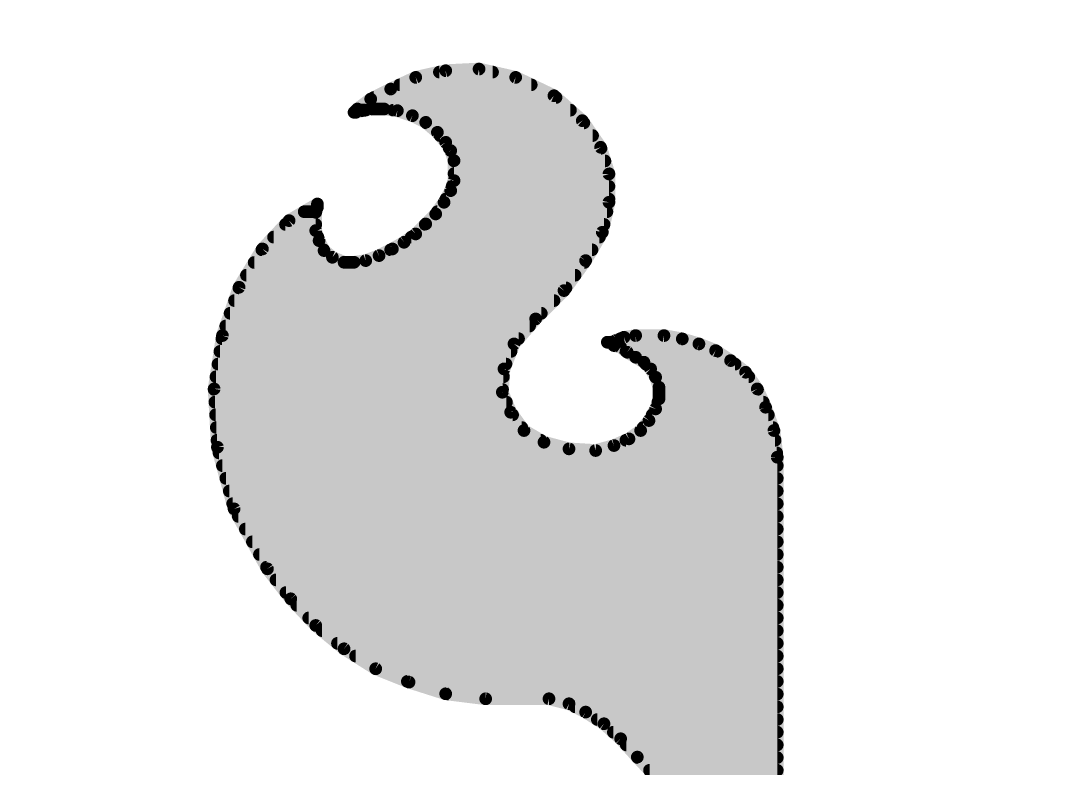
# Model space of a CAD drawing. Extents: x -5 to 107, y -9 to 51.
# Drawn here: x 12.37 to 18.62, y 12.43 to 16.92 of the extents above; entities that cross this region are included whole.
import ezdxf

# ---------------------------------------------------------------- set-up
doc = ezdxf.new("R2010")
doc.units = 0
doc.layers.add('22', color=40, linetype='CONTINUOUS')
doc.layers.add('51', color=53, linetype='CONTINUOUS')

msp = doc.modelspace()

# ---------------------------------------------------------------- linework, layer by layer
at = {"layer": '22', "const_width": 0.0762}
for points in [[(14.74, 16.58), (14.92, 16.62)], [(14.8822, 16.6116), (15.201, 16.6116)], [(14.92, 16.62), (15.12, 16.63)], [(15.12, 16.63), (15.34, 16.58)], [(14.59, 16.51), (14.74, 16.58)], [(14.6444, 16.5354), (15.4333, 16.5354)], [(15.34, 16.58), (15.57, 16.47)], [(14.47, 16.45), (14.59, 16.51)], [(15.57, 16.47), (15.74, 16.32)], [(14.39, 16.39), (14.47, 16.45)], [(14.4884, 16.4592), (15.5822, 16.4592)], [(14.37, 16.37), (14.39, 16.39)], [(14.38, 16.37), (14.37, 16.37)], [(14.42, 16.38), (14.38, 16.37)], [(14.383, 16.383), (14.438, 16.383)], [(14.48, 16.39), (14.42, 16.38)], [(14.55, 16.39), (14.48, 16.39)], [(14.63, 16.38), (14.55, 16.39)], [(14.606, 16.383), (15.6686, 16.383)], [(14.72, 16.35), (14.63, 16.38)], [(14.8, 16.31), (14.72, 16.35)], [(14.87, 16.25), (14.8, 16.31)], [(14.8037, 16.3068), (15.7491, 16.3068)], [(15.74, 16.32), (15.85, 16.16)], [(14.92, 16.19), (14.87, 16.25)], [(14.8862, 16.2306), (15.8015, 16.2306)], [(14.95, 16.14), (14.92, 16.19)], [(14.9414, 16.1544), (15.8518, 16.1544)], [(15.85, 16.16), (15.9, 16)], [(14.97, 16.08), (14.95, 16.14)], [(14.97, 15.96), (14.97, 16.08)], [(14.97, 16.0782), (15.8756, 16.0782)], [(14.97, 16.002), (15.8994, 16.002)], [(15.9, 16), (15.9, 15.83)], [(14.91, 15.83), (14.95, 15.9)], [(14.95, 15.9), (14.97, 15.96)], [(14.9586, 15.9258), (15.9, 15.9258)], [(14.9212, 15.8496), (15.9, 15.8496)], [(13.98, 15.72), (14.15, 15.82)], [(14.15, 15.8), (14.14, 15.77)], [(14.15, 15.82), (14.15, 15.8)], [(14.86, 15.76), (14.91, 15.83)], [(15.9, 15.83), (15.86, 15.65)], [(13.82, 15.55), (13.98, 15.72)], [(14.0708, 15.7734), (14.1411, 15.7734)], [(14.14, 15.77), (14.14, 15.66)], [(14.8, 15.7), (14.86, 15.76)], [(14.8696, 15.7734), (15.8874, 15.7734)], [(13.9585, 15.6972), (14.14, 15.6972)], [(14.14, 15.66), (14.16, 15.6)], [(14.74, 15.64), (14.8, 15.7)], [(14.7972, 15.6972), (15.8705, 15.6972)], [(15.86, 15.65), (15.76, 15.48)], [(13.8868, 15.621), (14.153, 15.621)], [(14.16, 15.6), (14.19, 15.54)], [(14.6, 15.55), (14.67, 15.59)], [(14.67, 15.59), (14.74, 15.64)], [(14.7134, 15.621), (15.8429, 15.621)], [(13.68, 15.32), (13.82, 15.55)], [(13.8168, 15.5448), (14.1876, 15.5448)], [(14.19, 15.54), (14.24, 15.5)], [(14.52, 15.51), (14.6, 15.55)], [(14.5896, 15.5448), (15.7981, 15.5448)], [(13.7705, 15.4686), (15.7518, 15.4686)], [(14.24, 15.5), (14.31, 15.47)], [(14.31, 15.47), (14.37, 15.47)], [(14.37, 15.47), (14.44, 15.48)], [(14.44, 15.48), (14.52, 15.51)], [(15.76, 15.48), (15.63, 15.3)], [(13.7241, 15.3924), (15.6967, 15.3924)], [(13.58, 15.03), (13.68, 15.32)], [(13.6787, 15.3162), (15.6417, 15.3162)], [(15.63, 15.3), (15.46, 15.13)], [(13.6524, 15.24), (15.57, 15.24)], [(13.6261, 15.1638), (15.4938, 15.1638)], [(13.5999, 15.0876), (15.4233, 15.0876)], [(15.46, 15.13), (15.33, 14.98)], [(13.53, 14.71), (13.58, 15.03)], [(15.99, 15.02), (16.06, 15.03)], [(16.06, 15.03), (16.23, 15.03)], [(16.23, 15.03), (16.34, 15.01)], [(13.5771, 15.0114), (15.3572, 15.0114)], [(15.33, 14.98), (15.27, 14.83)], [(15.9, 14.99), (15.89, 14.99)], [(15.89, 14.99), (15.91, 14.99)], [(15.93, 14.97), (15.9, 14.99)], [(15.91, 14.99), (15.94, 15)], [(15.97, 14.96), (15.93, 14.97)], [(15.94, 15), (15.99, 15.02)], [(15.9685, 15.0114), (16.3323, 15.0114)], [(16.34, 15.01), (16.44, 14.98)], [(16.44, 14.98), (16.54, 14.94)], [(13.5652, 14.9352), (15.3121, 14.9352)], [(16.01, 14.93), (15.97, 14.96)], [(16.0031, 14.9352), (16.5472, 14.9352)], [(16.06, 14.9), (16.01, 14.93)], [(16.11, 14.87), (16.06, 14.9)], [(16.54, 14.94), (16.63, 14.88)], [(13.5533, 14.859), (15.2816, 14.859)], [(16.15, 14.83), (16.11, 14.87)], [(16.121, 14.859), (16.657, 14.859)], [(16.63, 14.88), (16.72, 14.81)], [(13.5414, 14.7828), (15.2666, 14.7828)], [(15.27, 14.83), (15.26, 14.69)], [(16.18, 14.78), (16.15, 14.83)], [(16.1783, 14.7828), (16.739, 14.7828)], [(16.2, 14.72), (16.18, 14.78)], [(16.72, 14.81), (16.79, 14.71)], [(16.2, 14.65), (16.2, 14.72)], [(13.55, 14.36), (13.53, 14.71)], [(13.5302, 14.7066), (15.2612, 14.7066)], [(15.26, 14.69), (15.31, 14.57)], [(16.18, 14.59), (16.2, 14.65)], [(16.2, 14.7066), (16.7915, 14.7066)], [(16.79, 14.71), (16.84, 14.6)], [(13.5346, 14.6304), (15.2848, 14.6304)], [(16.14, 14.52), (16.18, 14.59)], [(16.1935, 14.6304), (16.8262, 14.6304)], [(16.84, 14.6), (16.89, 14.46)], [(13.5389, 14.5542), (15.3215, 14.5542)], [(15.31, 14.57), (15.39, 14.46)], [(16.1595, 14.5542), (16.8564, 14.5542)], [(13.5433, 14.478), (15.3769, 14.478)], [(16.09, 14.46), (16.14, 14.52)], [(16.105, 14.478), (16.8836, 14.478)], [(13.5476, 14.4018), (15.4898, 14.4018)], [(15.39, 14.46), (15.51, 14.39)], [(15.93, 14.37), (16.02, 14.41)], [(16.0016, 14.4018), (16.8973, 14.4018)], [(16.02, 14.41), (16.09, 14.46)], [(16.89, 14.46), (16.91, 14.3)], [(13.65, 13.99), (13.55, 14.36)], [(15.51, 14.39), (15.66, 14.35)], [(15.66, 14.35), (15.82, 14.34)], [(15.82, 14.34), (15.93, 14.37)], [(13.5593, 14.3256), (16.9068, 14.3256)], [(16.91, 14.3), (16.91, 11.54)], [(13.5799, 14.2494), (16.91, 14.2494)], [(13.6005, 14.1732), (16.91, 14.1732)], [(13.6211, 14.097), (16.91, 14.097)], [(13.6417, 14.0208), (16.91, 14.0208)], [(13.85, 13.63), (13.65, 13.99)], [(13.6752, 13.9446), (16.91, 13.9446)], [(13.7176, 13.8684), (16.91, 13.8684)], [(13.7599, 13.7922), (16.91, 13.7922)], [(13.8022, 13.716), (16.91, 13.716)], [(13.8446, 13.6398), (16.91, 13.6398)], [(13.99, 13.45), (13.85, 13.63)], [(13.9016, 13.5636), (16.91, 13.5636)], [(13.9609, 13.4874), (16.91, 13.4874)], [(14.14, 13.29), (13.99, 13.45)], [(14.0264, 13.4112), (16.91, 13.4112)], [(14.0978, 13.335), (16.91, 13.335)], [(14.31, 13.15), (14.14, 13.29)], [(14.1779, 13.2588), (16.91, 13.2588)], [(14.2704, 13.1826), (16.91, 13.1826)], [(14.5, 13.03), (14.31, 13.15)], [(14.379, 13.1064), (16.91, 13.1064)], [(14.4997, 13.0302), (16.91, 13.0302)], [(14.7, 12.95), (14.5, 13.03)], [(14.69, 12.954), (16.91, 12.954)], [(14.92, 12.88), (14.7, 12.95)], [(15.16, 12.85), (14.92, 12.88)], [(14.9376, 12.8778), (16.91, 12.8778)], [(15.54, 12.85), (15.16, 12.85)], [(15.66, 12.82), (15.54, 12.85)], [(15.76, 12.77), (15.66, 12.82)], [(15.6968, 12.8016), (16.91, 12.8016)], [(15.87, 12.7), (15.76, 12.77)], [(15.8301, 12.7254), (16.91, 12.7254)], [(15.97, 12.61), (15.87, 12.7)], [(15.9264, 12.6492), (16.91, 12.6492)], [(16.07, 12.5), (15.97, 12.61)], [(16.0036, 12.573), (16.91, 12.573)], [(16.19, 12.37), (16.07, 12.5)], [(16.073, 12.4968), (16.91, 12.4968)], [(16.1433, 12.4206), (16.91, 12.4206)]]:
    msp.add_lwpolyline(points, dxfattribs=at)
at = {"layer": '22', "const_width": 0.0381}
for points in [[(14.8822, 16.6306, 1), (14.8822, 16.5925)], [(14.919, 16.639, 1), (14.921, 16.601)], [(14.9241, 16.6014, 1), (14.9159, 16.6386)], [(15.1242, 16.6486, 1), (15.1158, 16.6114)], [(15.121, 16.611, 1), (15.119, 16.649)], [(15.201, 16.5925, 1), (15.201, 16.6306)], [(14.6444, 16.5544, 1), (14.6444, 16.5163)], [(14.7359, 16.5986, 1), (14.7441, 16.5614)], [(14.7481, 16.5627, 1), (14.7319, 16.5973)], [(15.3482, 16.5972, 1), (15.3318, 16.5628)], [(15.3358, 16.5614, 1), (15.3442, 16.5986)], [(15.4333, 16.5163, 1), (15.4333, 16.5544)], [(14.5819, 16.5273, 1), (14.5981, 16.4927)], [(14.5985, 16.493, 1), (14.5815, 16.527)], [(15.5826, 16.4843, 1), (15.5574, 16.4557)], [(15.5618, 16.4528, 1), (15.5782, 16.4872)], [(14.4615, 16.467, 1), (14.4785, 16.433)], [(14.4814, 16.4348, 1), (14.4586, 16.4652)], [(14.4884, 16.4782, 1), (14.4884, 16.4401)], [(15.5822, 16.4401, 1), (15.5822, 16.4782)], [(14.37, 16.3891, 1), (14.37, 16.351)], [(14.3565, 16.3835, 1), (14.3835, 16.3565)], [(14.3754, 16.3885, 1), (14.3846, 16.3515)], [(14.383, 16.402, 1), (14.383, 16.3639)], [(14.3786, 16.4052, 1), (14.4014, 16.3748)], [(14.4035, 16.3765, 1), (14.3765, 16.4035)], [(14.38, 16.351, 1), (14.38, 16.3891)], [(14.4169, 16.3988, 1), (14.4231, 16.3612)], [(14.4246, 16.3615, 1), (14.4154, 16.3985)], [(14.438, 16.3639, 1), (14.438, 16.402)], [(14.48, 16.4091, 1), (14.48, 16.371)], [(14.4831, 16.3712, 1), (14.4769, 16.4088)], [(14.5524, 16.4089, 1), (14.5476, 16.3711)], [(14.55, 16.371, 1), (14.55, 16.4091)], [(14.606, 16.402, 1), (14.606, 16.3639)], [(14.636, 16.3981, 1), (14.624, 16.3619)], [(14.6276, 16.3611, 1), (14.6324, 16.3989)], [(14.7285, 16.367, 1), (14.7115, 16.333)], [(14.714, 16.3319, 1), (14.726, 16.3681)], [(15.6686, 16.3639, 1), (15.6686, 16.402)], [(14.8124, 16.3245, 1), (14.7876, 16.2955)], [(14.8037, 16.3258, 1), (14.8037, 16.2877)], [(14.7915, 16.293, 1), (14.8085, 16.327)], [(15.7557, 16.3308, 1), (15.7243, 16.3092)], [(15.7274, 16.3057, 1), (15.7526, 16.3343)], [(15.7491, 16.2877, 1), (15.7491, 16.3258)], [(14.8846, 16.2622, 1), (14.8554, 16.2378)], [(14.8576, 16.2355, 1), (14.8824, 16.2645)], [(14.8862, 16.2496, 1), (14.8862, 16.2115)], [(15.8015, 16.2115, 1), (15.8015, 16.2496)], [(14.9363, 16.1998, 1), (14.9037, 16.1802)], [(14.9054, 16.1778, 1), (14.9346, 16.2022)], [(14.9414, 16.1735, 1), (14.9414, 16.1354)], [(15.8682, 16.1657, 1), (15.8318, 16.1543)], [(15.8343, 16.1492, 1), (15.8657, 16.1708)], [(15.8518, 16.1354, 1), (15.8518, 16.1735)], [(14.9681, 16.146, 1), (14.9319, 16.134)], [(14.9337, 16.1302, 1), (14.9663, 16.1498)], [(14.97, 16.0973, 1), (14.97, 16.0592)], [(14.9891, 16.08, 1), (14.951, 16.08)], [(14.9519, 16.074, 1), (14.9881, 16.086)], [(15.8756, 16.0592, 1), (15.8756, 16.0973)], [(14.97, 16.0211, 1), (14.97, 15.983)], [(15.9191, 16, 1), (15.881, 16)], [(15.8818, 15.9943, 1), (15.9182, 16.0057)], [(15.8994, 15.983, 1), (15.8994, 16.0211)], [(14.9665, 15.8905, 1), (14.9335, 15.9095)], [(14.9586, 15.9449, 1), (14.9586, 15.9068)], [(14.951, 15.96, 1), (14.9891, 15.96)], [(14.9881, 15.954, 1), (14.9519, 15.966)], [(15.9, 15.9068, 1), (15.9, 15.9449)], [(14.9212, 15.8687, 1), (14.9212, 15.8306)], [(14.9319, 15.906, 1), (14.9681, 15.894)], [(15.9, 15.8306, 1), (15.9, 15.8687)], [(14.1691, 15.82, 1), (14.131, 15.82)], [(14.131, 15.8, 1), (14.1691, 15.8)], [(14.1681, 15.794, 1), (14.1319, 15.806)], [(14.1597, 15.8036, 1), (14.1403, 15.8364)], [(14.8935, 15.8395, 1), (14.9265, 15.8205)], [(14.9255, 15.8189, 1), (14.8945, 15.8411)], [(15.881, 15.83, 1), (15.9191, 15.83)], [(15.9186, 15.8259, 1), (15.8814, 15.8341)], [(13.9703, 15.7364, 1), (13.9897, 15.7036)], [(13.9939, 15.7069, 1), (13.9661, 15.7331)], [(14.0708, 15.7925, 1), (14.0708, 15.7544)], [(14.1219, 15.776, 1), (14.1581, 15.764)], [(14.1591, 15.77, 1), (14.121, 15.77)], [(14.1411, 15.7544, 1), (14.1411, 15.7925)], [(14.8445, 15.7711, 1), (14.8755, 15.7489)], [(14.8735, 15.7465, 1), (14.8465, 15.7735)], [(14.8696, 15.7925, 1), (14.8696, 15.7544)], [(15.8874, 15.7544, 1), (15.8874, 15.7925)], [(13.9585, 15.7163, 1), (13.9585, 15.6782)], [(14.1581, 15.666, 1), (14.1219, 15.654)], [(14.14, 15.6782, 1), (14.14, 15.7163)], [(14.7972, 15.7163, 1), (14.7972, 15.6782)], [(14.7865, 15.7135, 1), (14.8135, 15.6865)], [(14.8135, 15.6865, 1), (14.7865, 15.7135)], [(15.8764, 15.6403, 1), (15.8436, 15.6597)], [(15.8705, 15.6782, 1), (15.8705, 15.7163)], [(13.8868, 15.6401, 1), (13.8868, 15.602)], [(14.121, 15.66, 1), (14.1591, 15.66)], [(14.177, 15.6085, 1), (14.143, 15.5915)], [(14.1419, 15.594, 1), (14.1781, 15.606)], [(14.153, 15.602, 1), (14.153, 15.6401)], [(14.6795, 15.5735, 1), (14.6605, 15.6065)], [(14.7134, 15.6401, 1), (14.7134, 15.602)], [(14.7265, 15.6535, 1), (14.7535, 15.6265)], [(14.7511, 15.6245, 1), (14.7289, 15.6555)], [(15.8414, 15.6541, 1), (15.8786, 15.6459)], [(15.8429, 15.602, 1), (15.8429, 15.6401)], [(13.8168, 15.5639, 1), (13.8168, 15.5258)], [(13.8061, 15.5631, 1), (13.8339, 15.5369)], [(13.8363, 15.5401, 1), (13.8037, 15.5599)], [(14.2019, 15.5549, 1), (14.1781, 15.5251)], [(14.173, 15.5315, 1), (14.207, 15.5485)], [(14.1876, 15.5258, 1), (14.1876, 15.5639)], [(14.5896, 15.5639, 1), (14.5896, 15.5258)], [(14.5905, 15.5665, 1), (14.6095, 15.5335)], [(14.6085, 15.533, 1), (14.5915, 15.567)], [(14.6589, 15.6055, 1), (14.6811, 15.5745)], [(15.7981, 15.5258, 1), (15.7981, 15.5639)], [(13.7705, 15.4877, 1), (13.7705, 15.4496)], [(14.2475, 15.5175, 1), (14.2325, 15.4825)], [(14.2281, 15.4851, 1), (14.2519, 15.5149)], [(14.31, 15.4891, 1), (14.31, 15.451)], [(14.3025, 15.4525, 1), (14.3175, 15.4875)], [(14.3673, 15.4889, 1), (14.3727, 15.4511)], [(14.37, 15.451, 1), (14.37, 15.4891)], [(14.4333, 15.4978, 1), (14.4467, 15.4622)], [(14.4427, 15.4611, 1), (14.4373, 15.4989)], [(14.5115, 15.527, 1), (14.5285, 15.493)], [(14.5267, 15.4922, 1), (14.5133, 15.5278)], [(15.7436, 15.4897, 1), (15.7764, 15.4703)], [(15.7754, 15.4688, 1), (15.7446, 15.4912)], [(15.7518, 15.4496, 1), (15.7518, 15.4877)], [(13.7241, 15.4115, 1), (13.7241, 15.3734)], [(15.6967, 15.3734, 1), (15.6967, 15.4115)], [(13.6787, 15.3353, 1), (13.6787, 15.2972)], [(13.6637, 15.3299, 1), (13.6963, 15.3101)], [(13.698, 15.3138, 1), (13.662, 15.3262)], [(15.6146, 15.3112, 1), (15.6454, 15.2888)], [(15.6435, 15.2865, 1), (15.6165, 15.3135)], [(15.6417, 15.2972, 1), (15.6417, 15.3353)], [(13.6524, 15.2591, 1), (13.6524, 15.221)], [(15.57, 15.221, 1), (15.57, 15.2591)], [(13.6261, 15.1829, 1), (13.6261, 15.1448)], [(15.4938, 15.1448, 1), (15.4938, 15.1829)], [(13.5999, 15.1067, 1), (13.5999, 15.0686)], [(15.4233, 15.0686, 1), (15.4233, 15.1067)], [(15.4465, 15.1435, 1), (15.4735, 15.1165)], [(15.4744, 15.1175, 1), (15.4456, 15.1425)], [(13.5988, 15.0271, 1), (13.5612, 15.0329)], [(16.06, 15.0491, 1), (16.06, 15.011)], [(16.0627, 15.0111, 1), (16.0573, 15.0489)], [(16.2334, 15.0487, 1), (16.2266, 15.0113)], [(16.23, 15.011, 1), (16.23, 15.0491)], [(13.5771, 15.0305, 1), (13.5771, 14.9924)], [(13.562, 15.0362, 1), (13.598, 15.0238)], [(15.3156, 14.9925, 1), (15.3444, 14.9675)], [(15.3477, 14.9729, 1), (15.3123, 14.9871)], [(15.3572, 14.9924, 1), (15.3572, 15.0305)], [(15.89, 15.0091, 1), (15.89, 14.971)], [(15.89, 15.0091, 1), (15.89, 14.971)], [(15.9106, 15.0059, 1), (15.8894, 14.9741)], [(15.904, 15.0081, 1), (15.916, 14.9719)], [(15.9, 14.971, 1), (15.9, 15.0091)], [(15.91, 14.971, 1), (15.91, 15.0091)], [(15.9346, 14.9885, 1), (15.9254, 14.9515)], [(15.9194, 14.9541, 1), (15.9406, 14.9859)], [(15.9329, 15.0177, 1), (15.9471, 14.9823)], [(15.946, 14.9819, 1), (15.934, 15.0181)], [(15.9685, 15.0305, 1), (15.9685, 14.9924)], [(15.9873, 15.0389, 1), (15.9927, 15.0011)], [(15.9971, 15.0023, 1), (15.9829, 15.0377)], [(16.3455, 15.0282, 1), (16.3345, 14.9918)], [(16.3323, 14.9924, 1), (16.3323, 15.0305)], [(16.3366, 14.9913, 1), (16.3434, 15.0287)], [(16.4471, 14.9977, 1), (16.4329, 14.9623)], [(16.4345, 14.9618, 1), (16.4455, 14.9982)], [(13.5652, 14.9543, 1), (13.5652, 14.9162)], [(15.3121, 14.9162, 1), (15.3121, 14.9543)], [(15.9814, 14.9752, 1), (15.9586, 14.9448)], [(15.9654, 14.9415, 1), (15.9746, 14.9785)], [(16.0031, 14.9543, 1), (16.0031, 14.9162)], [(16.0198, 14.9463, 1), (16.0002, 14.9137)], [(15.9986, 14.9148, 1), (16.0214, 14.9452)], [(16.0698, 14.9163, 1), (16.0502, 14.8837)], [(16.5506, 14.9559, 1), (16.5294, 14.9241)], [(16.5329, 14.9223, 1), (16.5471, 14.9577)], [(16.5472, 14.9162, 1), (16.5472, 14.9543)], [(13.5533, 14.878, 1), (13.5533, 14.8399)], [(15.2816, 14.8399, 1), (15.2816, 14.878)], [(16.0502, 14.8837, 1), (16.0698, 14.9163)], [(16.1235, 14.8835, 1), (16.0965, 14.8565)], [(16.1002, 14.8537, 1), (16.1198, 14.8863)], [(16.121, 14.878, 1), (16.121, 14.8399)], [(16.6417, 14.895, 1), (16.6183, 14.865)], [(16.6194, 14.8641, 1), (16.6406, 14.8959)], [(16.657, 14.8399, 1), (16.657, 14.878)], [(13.5414, 14.8018, 1), (13.5414, 14.7637)], [(15.289, 14.8286, 1), (15.251, 14.8314)], [(15.2523, 14.8371, 1), (15.2877, 14.8229)], [(15.2666, 14.7637, 1), (15.2666, 14.8018)], [(16.1663, 14.8398, 1), (16.1337, 14.8202)], [(16.1365, 14.8165, 1), (16.1635, 14.8435)], [(16.1783, 14.8018, 1), (16.1783, 14.7637)], [(16.1981, 14.786, 1), (16.1619, 14.774)], [(16.7356, 14.8209, 1), (16.7044, 14.7991)], [(16.7083, 14.795, 1), (16.7317, 14.825)], [(16.739, 14.7637, 1), (16.739, 14.8018)], [(16.1637, 14.7702, 1), (16.1963, 14.7898)], [(16.219, 14.72, 1), (16.1809, 14.72)], [(13.549, 14.7111, 1), (13.511, 14.7089)], [(13.5112, 14.7129, 1), (13.5488, 14.7071)], [(13.5302, 14.7256, 1), (13.5302, 14.6875)], [(15.2776, 14.6973, 1), (15.2424, 14.6827)], [(15.241, 14.6914, 1), (15.279, 14.6886)], [(15.2612, 14.6875, 1), (15.2612, 14.7256)], [(16.2, 14.7256, 1), (16.2, 14.6875)], [(16.1819, 14.714, 1), (16.2181, 14.726)], [(16.2181, 14.644, 1), (16.1819, 14.656)], [(16.8073, 14.7179, 1), (16.7727, 14.7021)], [(16.7744, 14.6991, 1), (16.8056, 14.7209)], [(16.7915, 14.6875, 1), (16.7915, 14.7256)], [(13.5346, 14.6494, 1), (13.5346, 14.6113)], [(15.2848, 14.6113, 1), (15.2848, 14.6494)], [(16.1965, 14.5805, 1), (16.1635, 14.5995)], [(16.1935, 14.6494, 1), (16.1935, 14.6113)], [(16.1809, 14.65, 1), (16.219, 14.65)], [(16.8579, 14.6064, 1), (16.8221, 14.5936)], [(16.8227, 14.5921, 1), (16.8573, 14.6079)], [(16.8262, 14.6113, 1), (16.8262, 14.6494)], [(13.5389, 14.5733, 1), (13.5389, 14.5352)], [(15.3254, 14.5812, 1), (15.2946, 14.5588)], [(15.2924, 14.5627, 1), (15.3276, 14.5773)], [(15.3215, 14.5352, 1), (15.3215, 14.5733)], [(16.1595, 14.5733, 1), (16.1595, 14.5352)], [(16.1619, 14.596, 1), (16.1981, 14.584)], [(16.8564, 14.5352, 1), (16.8564, 14.5733)], [(13.5433, 14.4971, 1), (13.5433, 14.459)], [(15.3769, 14.459, 1), (15.3769, 14.4971)], [(16.105, 14.4971, 1), (16.105, 14.459)], [(16.1235, 14.5295, 1), (16.1565, 14.5105)], [(16.1546, 14.5078, 1), (16.1254, 14.5322)], [(16.8836, 14.459, 1), (16.8836, 14.4971)], [(13.5476, 14.4209, 1), (13.5476, 14.3828)], [(15.3996, 14.4765, 1), (15.3804, 14.4435)], [(15.3746, 14.4488, 1), (15.4054, 14.4712)], [(15.4898, 14.3828, 1), (15.4898, 14.4209)], [(16.0016, 14.4209, 1), (16.0016, 14.3828)], [(16.0089, 14.4255, 1), (16.0311, 14.3945)], [(16.0277, 14.3926, 1), (16.0123, 14.4274)], [(16.0754, 14.4722, 1), (16.1046, 14.4478)], [(16.1011, 14.4445, 1), (16.0789, 14.4755)], [(16.9089, 14.4624, 1), (16.8711, 14.4576)], [(16.8721, 14.4536, 1), (16.9079, 14.4664)], [(16.8973, 14.3828, 1), (16.8973, 14.4209)], [(13.5684, 14.365, 1), (13.5316, 14.355)], [(13.531, 14.3589, 1), (13.569, 14.3611)], [(15.5149, 14.4084, 1), (15.5051, 14.3716)], [(15.5004, 14.3735, 1), (15.5196, 14.4065)], [(15.6612, 14.369, 1), (15.6588, 14.331)], [(15.6551, 14.3316, 1), (15.6649, 14.3684)], [(15.815, 14.3584, 1), (15.825, 14.3216)], [(15.8188, 14.321, 1), (15.8212, 14.359)], [(15.9223, 14.3874, 1), (15.9377, 14.3526)], [(15.935, 14.3516, 1), (15.925, 14.3884)], [(13.5593, 14.3447, 1), (13.5593, 14.3066)], [(16.9291, 14.3, 1), (16.891, 14.3)], [(16.8911, 14.2976, 1), (16.9289, 14.3024)], [(16.9068, 14.3066, 1), (16.9068, 14.3447)], [(13.5799, 14.2685, 1), (13.5799, 14.2304)], [(16.91, 14.2304, 1), (16.91, 14.2685)], [(13.6005, 14.1923, 1), (13.6005, 14.1542)], [(16.91, 14.1542, 1), (16.91, 14.1923)], [(13.6211, 14.1161, 1), (13.6211, 14.078)], [(16.91, 14.078, 1), (16.91, 14.1161)], [(13.6417, 14.0399, 1), (13.6417, 14.0018)], [(13.6667, 13.9993, 1), (13.6333, 13.9807)], [(13.6316, 13.985, 1), (13.6684, 13.995)], [(16.91, 14.0018, 1), (16.91, 14.0399)], [(13.6752, 13.9637, 1), (13.6752, 13.9256)], [(16.91, 13.9256, 1), (16.91, 13.9637)], [(13.7176, 13.8875, 1), (13.7176, 13.8494)], [(16.91, 13.8494, 1), (16.91, 13.8875)], [(13.7599, 13.8113, 1), (13.7599, 13.7732)], [(16.91, 13.7732, 1), (16.91, 13.8113)], [(13.8022, 13.7351, 1), (13.8022, 13.697)], [(16.91, 13.697, 1), (16.91, 13.7351)], [(13.8446, 13.6589, 1), (13.8446, 13.6208)], [(13.865, 13.6417, 1), (13.835, 13.6183)], [(13.8333, 13.6207, 1), (13.8667, 13.6393)], [(16.91, 13.6208, 1), (16.91, 13.6589)], [(13.9016, 13.5827, 1), (13.9016, 13.5446)], [(16.91, 13.5446, 1), (16.91, 13.5827)], [(13.9609, 13.5065, 1), (13.9609, 13.4684)], [(16.91, 13.4684, 1), (16.91, 13.5065)], [(14.0039, 13.463, 1), (13.9761, 13.437)], [(13.975, 13.4383, 1), (14.005, 13.4617)], [(14.0264, 13.4303, 1), (14.0264, 13.3922)], [(16.91, 13.3922, 1), (16.91, 13.4303)], [(14.0978, 13.3541, 1), (14.0978, 13.316)], [(14.1521, 13.3047, 1), (14.1279, 13.2753)], [(14.1261, 13.277, 1), (14.1539, 13.303)], [(16.91, 13.316, 1), (16.91, 13.3541)], [(14.1779, 13.2779, 1), (14.1779, 13.2398)], [(16.91, 13.2398, 1), (16.91, 13.2779)], [(14.2704, 13.2017, 1), (14.2704, 13.1636)], [(14.3202, 13.1661, 1), (14.2998, 13.1339)], [(16.91, 13.1636, 1), (16.91, 13.2017)], [(14.2979, 13.1353, 1), (14.3221, 13.1647)], [(14.379, 13.1255, 1), (14.379, 13.0874)], [(16.91, 13.0874, 1), (16.91, 13.1255)], [(14.4997, 13.0493, 1), (14.4997, 13.0112)], [(14.5071, 13.0477, 1), (14.4929, 13.0123)], [(14.4898, 13.0139, 1), (14.5102, 13.0461)], [(16.91, 13.0112, 1), (16.91, 13.0493)], [(14.69, 12.9731, 1), (14.69, 12.935)], [(14.7058, 12.9682, 1), (14.6942, 12.9318)], [(14.6929, 12.9323, 1), (14.7071, 12.9677)], [(16.91, 12.935, 1), (16.91, 12.9731)], [(14.9224, 12.8989, 1), (14.9176, 12.8611)], [(14.9142, 12.8618, 1), (14.9258, 12.8982)], [(14.9376, 12.8969, 1), (14.9376, 12.8588)], [(15.16, 12.8691, 1), (15.16, 12.831)], [(15.1576, 12.8311, 1), (15.1624, 12.8689)], [(15.5446, 12.8685, 1), (15.5354, 12.8315)], [(15.54, 12.831, 1), (15.54, 12.8691)], [(16.91, 12.8588, 1), (16.91, 12.8969)], [(15.6685, 12.837, 1), (15.6515, 12.803)], [(15.6554, 12.8015, 1), (15.6646, 12.8385)], [(15.6968, 12.8207, 1), (15.6968, 12.7826)], [(16.91, 12.7826, 1), (16.91, 12.8207)], [(15.7702, 12.7861, 1), (15.7498, 12.7539)], [(15.7515, 12.753, 1), (15.7685, 12.787)], [(15.8301, 12.7445, 1), (15.8301, 12.7064)], [(16.91, 12.7064, 1), (16.91, 12.7445)], [(15.8827, 12.7142, 1), (15.8573, 12.6858)], [(15.8598, 12.6839, 1), (15.8802, 12.7161)], [(15.9264, 12.6683, 1), (15.9264, 12.6302)], [(15.9841, 12.6228, 1), (15.9559, 12.5972)], [(15.9573, 12.5958, 1), (15.9827, 12.6242)], [(16.91, 12.6302, 1), (16.91, 12.6683)], [(16.0036, 12.5921, 1), (16.0036, 12.554)], [(16.91, 12.554, 1), (16.91, 12.5921)], [(16.084, 12.5129, 1), (16.056, 12.4871)], [(16.073, 12.5159, 1), (16.073, 12.4778)], [(16.0559, 12.4872, 1), (16.0841, 12.5128)], [(16.91, 12.4778, 1), (16.91, 12.5159)], [(16.1433, 12.4397, 1), (16.1433, 12.4016)], [(16.91, 12.4016, 1), (16.91, 12.4397)]]:
    msp.add_lwpolyline(points, format="xyb", dxfattribs=at)
at = {"layer": '51', "const_width": 0.127}
msp.add_lwpolyline([(18.95, 1.49, 1), (18.95, 21.49, 1), (18.95, 1.49)], format="xyb", dxfattribs=at)

doc.saveas('drawing.dxf')
